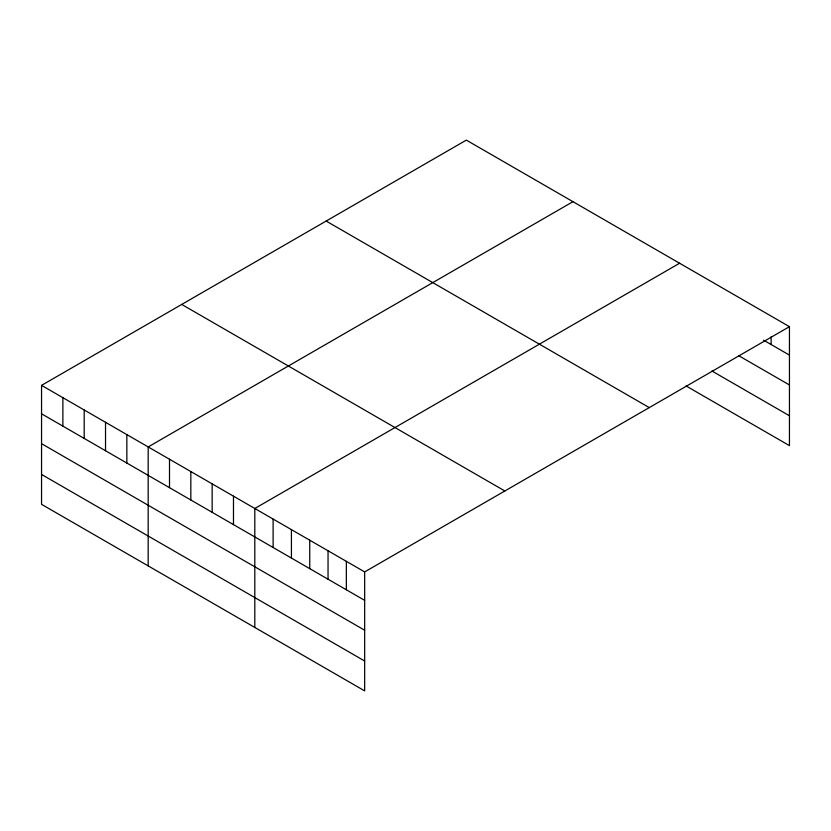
<?xml version="1.0" encoding="UTF-8"?>
<svg xmlns="http://www.w3.org/2000/svg" width="831" height="831" viewBox="0 0 831 831"><rect width="100%" height="100%" fill="white"/><g stroke="black" fill="none" stroke-linecap="round" stroke-linejoin="round"><path stroke-width="1.25" d="M789.45 326.666L364.664 571.915L364.664 690.883L41.55 504.334L41.55 385.366L466.336 140.117L789.45 326.666L789.45 445.634L686.053 385.937M572.964 201.684L148.178 446.933L148.178 565.89M679.592 263.24L254.805 508.489L254.805 627.457M763.606 340.18L789.45 355.107M738.832 355.751L789.45 384.982M711.907 370.99L789.45 415.76M326.157 221.056L649.271 407.606M181.729 304.437L504.843 490.986M41.55 385.366L364.664 571.915M41.55 413.807L364.664 600.356M41.55 443.681L364.664 630.23M41.55 474.459L364.664 661.009M771.137 336.784L771.137 344.543M346.35 561.351L346.35 589.781M328.048 550.776L328.048 579.217M309.734 540.202L309.734 568.643M291.421 529.638L291.421 558.068M273.119 519.063L273.119 547.504M233.48 496.18L233.48 524.621M212.154 483.871L212.154 512.301M190.829 471.551L190.829 499.992M169.503 459.242L169.503 487.683M126.852 434.613L126.852 463.054M105.527 422.304L105.527 450.745M84.201 409.995L84.201 438.436M62.876 397.685L62.876 426.116"/></g></svg>
